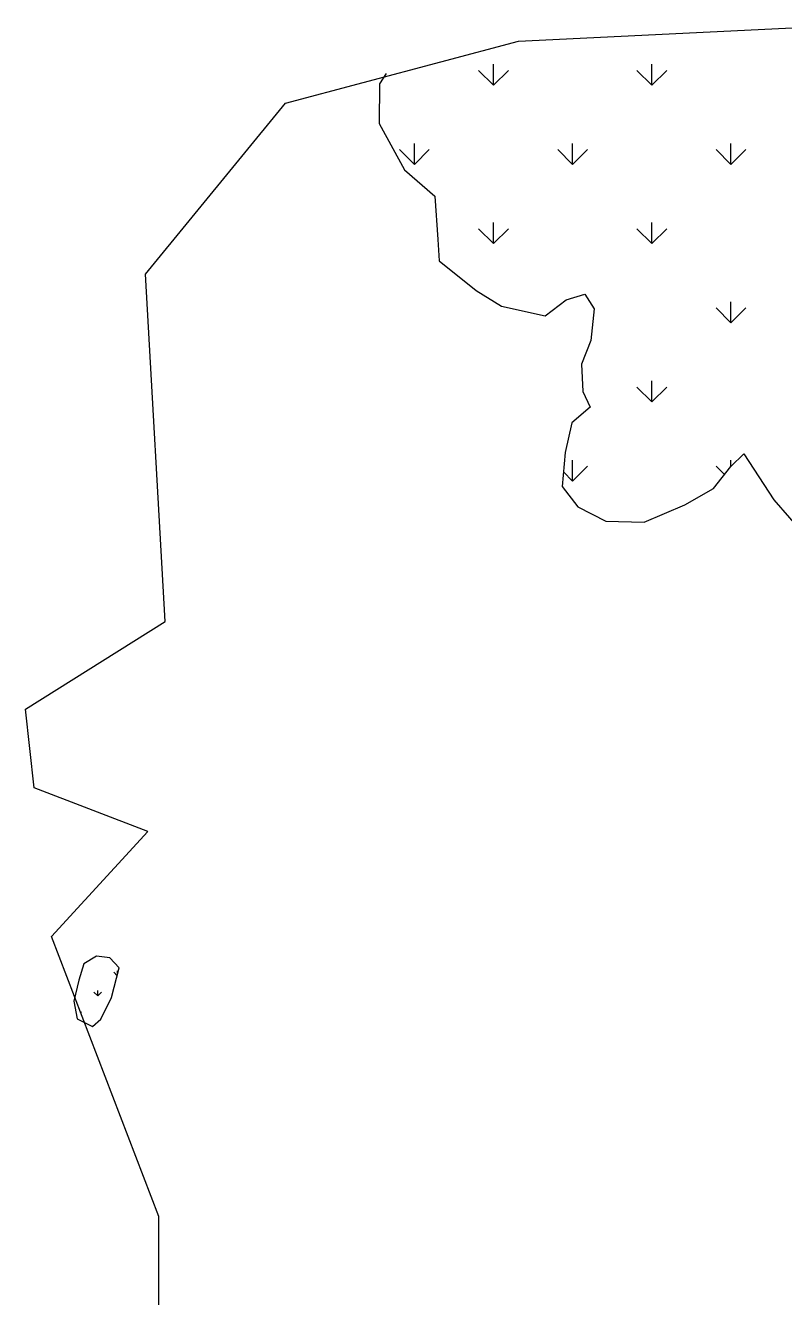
# Model space of a CAD drawing. Header units: metres. Extents: x 266585 to 279238, y 2117616 to 2127268.
# Drawn here: x 266612 to 267301, y 2126071 to 2127225 of the extents above; entities that cross this region are included whole.
import ezdxf

# ---------------------------------------------------------------- set-up
doc = ezdxf.new("R2010")
doc.units = ezdxf.units.M
doc.layers.add('MANGROOVES', color=112, linetype='Continuous')
doc.layers.add('village', color=3, linetype='Continuous')

msp = doc.modelspace()

# ---------------------------------------------------------------- linework, layer by layer
at = {"layer": 'MANGROOVES'}
for p, q in [((266939.4, 2127181.8), (266933.5, 2127172.4)), ((266933.5, 2127172.4), (266933, 2127136.5)), ((266933, 2127136.5), (266956.1, 2127094.4)), ((266956.1, 2127094.4), (266983.7, 2127070.6)), ((266983.7, 2127070.6), (266986.3, 2127031.3)), ((266986.3, 2127031.3), (266987.7, 2127011.8)), ((266987.7, 2127011.8), (267021.1, 2126984.9)), ((267021.1, 2126984.9), (267044.3, 2126970.6)), ((267083.9, 2126962.1), (267102.8, 2126976.6)), ((267102.8, 2126976.6), (267119.8, 2126981.5)), ((267119.8, 2126981.5), (267128.4, 2126968.4)), ((267044.3, 2126970.6), (267083.9, 2126962.1)), ((267128.4, 2126968.4), (267125.4, 2126939.6)), ((267125.4, 2126939.6), (267116.9, 2126918.1)), ((267116.9, 2126918.1), (267117.9, 2126893.4)), ((267117.9, 2126893.4), (267124.5, 2126879)), ((267124.5, 2126879), (267107.9, 2126865)), ((267107.9, 2126865), (267102.1, 2126838.1)), ((267102.1, 2126838.1), (267099.1, 2126807)), ((267252.4, 2126825.2), (267264.2, 2126836.7)), ((267264.2, 2126836.7), (267291.4, 2126795)), ((267236.5, 2126805.3), (267252.4, 2126825.2)), ((267099.1, 2126807), (267113.4, 2126788.6)), ((267210.6, 2126790.4), (267236.5, 2126805.3)), ((267173.7, 2126774.7), (267210.6, 2126790.4)), ((267291.4, 2126795), (267319.8, 2126762.5)), ((267113.4, 2126788.6), (267138.9, 2126775.6)), ((267138.9, 2126775.6), (267173.7, 2126774.7)), ((266665.2, 2126374), (266660.7, 2126359.3)), ((266676.6, 2126380.9), (266665.2, 2126374)), ((266688.7, 2126379.6), (266676.6, 2126380.9)), ((266697.2, 2126370.4), (266688.7, 2126379.6)), ((266690.2, 2126343.6), (266697.2, 2126370.4)), ((266660.7, 2126359.3), (266656.1, 2126340.2)), ((266656.1, 2126340.2), (266659, 2126324.1)), ((266680.5, 2126323.8), (266690.2, 2126343.6)), ((266690.2, 2126343.6), (266690.2, 2126343.6)), ((266659, 2126324.1), (266673, 2126317.3)), ((266673, 2126317.3), (266680.5, 2126323.8))]:
    msp.add_line(p, q, dxfattribs=at)
at = {"layer": 'MANGROOVES', "linetype": 'Continuous'}
for p, q in [((267036.9, 2127171.2), (267023.4, 2127184.7)), ((267036.9, 2127171.2), (267036.9, 2127190.3)), ((267036.9, 2127171.2), (267050.4, 2127184.7)), ((267180.6, 2127171.2), (267167.1, 2127184.7)), ((267180.6, 2127171.2), (267180.6, 2127190.3)), ((267180.6, 2127171.2), (267194.1, 2127184.7)), ((266965.1, 2127099.4), (266951.6, 2127112.9)), ((266965.1, 2127099.4), (266965.1, 2127118.4)), ((266965.1, 2127099.4), (266978.5, 2127112.9)), ((267108.7, 2127099.4), (267095.3, 2127112.9)), ((267108.7, 2127099.4), (267108.7, 2127118.4)), ((267108.7, 2127099.4), (267122.2, 2127112.9)), ((267252.4, 2127099.4), (267239, 2127112.9)), ((267252.4, 2127099.4), (267252.4, 2127118.4)), ((267252.4, 2127099.4), (267265.9, 2127112.9)), ((267036.9, 2127027.5), (267036.9, 2127046.6)), ((267180.6, 2127027.5), (267180.6, 2127046.6)), ((267036.9, 2127027.5), (267023.4, 2127041)), ((267036.9, 2127027.5), (267050.4, 2127041)), ((267180.6, 2127027.5), (267167.1, 2127041)), ((267180.6, 2127027.5), (267194.1, 2127041)), ((267252.4, 2126955.7), (267252.4, 2126974.8)), ((267252.4, 2126955.7), (267239, 2126969.2)), ((267252.4, 2126955.7), (267265.9, 2126969.2)), ((267180.6, 2126883.9), (267167.1, 2126897.3)), ((267180.6, 2126883.9), (267180.6, 2126902.9)), ((267180.6, 2126883.9), (267194.1, 2126897.3)), ((267108.7, 2126812), (267108.7, 2126831.1)), ((267108.7, 2126812), (267122.2, 2126825.5)), ((267246.5, 2126817.9), (267239, 2126825.5)), ((267252.4, 2126825.3), (267252.4, 2126831.1)), ((267108.7, 2126812), (267100.4, 2126820.4)), ((266662.8, 2126366), (266663.1, 2126366.4)), ((266695.3, 2126363.3), (266692.3, 2126366.4)), ((266695.6, 2126364.4), (266695.6, 2126367.8)), ((266677.7, 2126345), (266674.3, 2126348.4)), ((266677.7, 2126345), (266677.7, 2126349.8)), ((266677.7, 2126345), (266681.1, 2126348.4)), ((266662.4, 2126329.8), (266663.1, 2126330.5))]:
    msp.add_line(p, q, dxfattribs=at)
at = {"layer": 'village', "color": 3, "true_color": 0x00ff00}
for p, q in [((267059.5, 2127211.3), (267355.5, 2127225.4)), ((266848, 2127154.9), (267059.5, 2127211.3)), ((266721.2, 2126999.9), (266848, 2127154.9)), ((266739, 2126684.5), (266721.2, 2126999.9)), ((266612.1, 2126605.2), (266739, 2126684.5)), ((266620, 2126533.8), (266612.1, 2126605.2)), ((266723.1, 2126494.2), (266620, 2126533.8)), ((266635.9, 2126399), (266723.1, 2126494.2)), ((266733.3, 2126144.9), (266635.9, 2126399)), ((266733.3, 2125794), (266733.3, 2126144.9))]:
    msp.add_line(p, q, dxfattribs=at)

doc.saveas('drawing.dxf')
